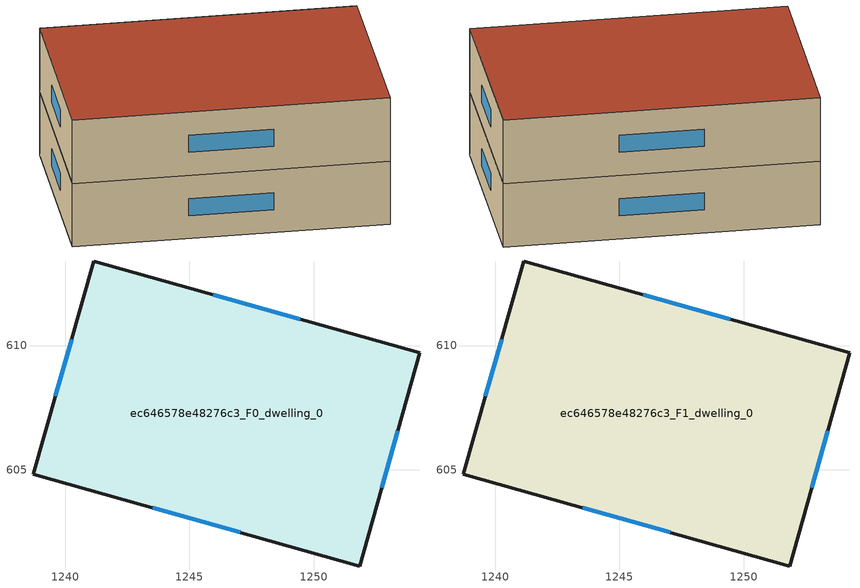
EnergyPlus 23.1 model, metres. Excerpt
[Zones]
ec646578e48276c3_F0_dwelling_0
 floor ground (EU_floor_Construction): 1254.28,609.71 1251.87,601.12 1238.71,604.81 1241.15,613.4 z0
 wall outside (EU_wall_Construction): 1254.28,609.71 1241.15,613.4 1238.71,604.81 1251.87,601.12 1254.28,609.71 z0:3
 window (EU_Window_Construction): 1249.47,611.06 1245.95,612.05 / 1252.75,604.27 1253.39,606.57 / 1243.53,603.46 1247.05,602.47 / 1240.25,610.26 1239.6,607.96 z1.1:1.9
ec646578e48276c3_F1_dwelling_0
 floor to ec646578e48276c3_F0_dwelling_0 (EU_floor_Construction): 1254.28,609.71 1251.87,601.12 1238.71,604.81 1241.15,613.4 z3
 wall outside (EU_wall_Construction): 1254.28,609.71 1241.15,613.4 1238.71,604.81 1251.87,601.12 1254.28,609.71 z3:6
 window (EU_Window_Construction): 1249.47,611.06 1245.95,612.05 / 1252.75,604.27 1253.39,606.57 / 1243.53,603.46 1247.05,602.47 / 1240.25,610.26 1239.6,607.96 z4.1:4.9
 roof outside (EU_roof_Construction): 1251.87,601.12 1254.28,609.71 1241.15,613.4 1238.71,604.81 z6
[Building]
EU S2 Campaign: North Axis=0; Terrain=City; Solar Distribution=FullExterior
[Site:Location]
Bologna: Latitude=44.5; Longitude=11.25; Time Zone=1; Elevation=37
[SizingPeriod:WeatherFileDays]
AnnualSizingPeriod: Begin Month=1; Begin Day of Month=1; End Month=12; End Day of Month=31; Day of Week for Start Day=Monday; Use Weather File Daylight Saving Period=No; Use Weather File Rain and Snow Indicators=No
[MATERIAL]
EU_InternalMass_Material: Roughness=MediumRough; Thickness=0.1; Conductivity=1; Density=1800; Specific Heat=900; Thermal Absorptance=0.9; Solar Absorptance=0.7; Visible Absorptance=0.7
[MATERIAL:NOMASS] Roughness=MediumRough; Thermal Absorptance=0.9; Solar Absorptance=0.7; Visible Absorptance=0.7
Name | Thermal Resistance
EU_wall_NoMass | 0.753012
EU_roof_NoMass | 0.675676
EU_floor_NoMass | 0.609756
[WINDOWMATERIAL:SIMPLEGLAZINGSYSTEM]
EU_Window_SimpleGlazing: UFactor=4.6; Solar Heat Gain Coefficient=0.85; Visible Transmittance=0.85
[CONSTRUCTION]
EU_wall_Construction: EU_wall_NoMass
EU_roof_Construction: EU_roof_NoMass
EU_floor_Construction: EU_floor_NoMass
EU_Window_Construction: EU_Window_SimpleGlazing
EU_InternalMass_Construction: EU_InternalMass_Material
[ZONE] Type=1; Multiplier=1; Ceiling Height=autocalculate; Volume=365.575; Floor Area=autocalculate; Part of Total Floor Area=Yes
ec646578e48276c3_F0_dwelling_0; ec646578e48276c3_F1_dwelling_0
[INTERNALMASS] Construction=EU_InternalMass_Construction; Surface Area=121.858
Name | Zone or ZoneList
ec646578e48276c3_F0_dwelling_0_EU_InternalMass | ec646578e48276c3_F0_dwelling_0
ec646578e48276c3_F1_dwelling_0_EU_InternalMass | ec646578e48276c3_F1_dwelling_0
[OTHEREQUIPMENT] Fuel Type=Electricity; Design Level Calculation Method=Watts/Area; Power per Zone Floor Area=1; Fraction Latent=0; Fraction Radiant=0; Fraction Lost=0; Carbon Dioxide Generation Rate=0; EndUse Subcategory=EU_Step8_InternalGains
Name | Zone or ZoneList or Space or SpaceList | Schedule
EU_Step8_InternalGain_ec646578e48276c3_F0_dwelling_0_f000 | ec646578e48276c3_F0_dwelling_0 | EU_Step8_GainSchedule_ec646578e48276c3_F0_dwelling_0_f000
EU_Step8_InternalGain_ec646578e48276c3_F1_dwelling_0_f000 | ec646578e48276c3_F1_dwelling_0 | EU_Step8_GainSchedule_ec646578e48276c3_F1_dwelling_0_f000
[ZONEVENTILATION:DESIGNFLOWRATE] Schedule=EU_AlwaysOn; Design Flow Rate Calculation Method=AirChanges/Hour; Air Changes per Hour=0.64; Ventilation Type=Natural; Fan Pressure Rise=0; Fan Total Efficiency=1; Constant Term Coefficient=1; Temperature Term Coefficient=0; Velocity Term Coefficient=0; Velocity Squared Term Coefficient=0; Minimum Indoor Temperature=-100; Maximum Indoor Temperature=100; Delta Temperature=-100; Minimum Outdoor Temperature=-100; Maximum Outdoor Temperature=100; Maximum Wind Speed=40
Name | Zone or ZoneList or Space or SpaceList
EU_ConstantAir_ec646578e48276c3_F0_dwelling_0 | ec646578e48276c3_F0_dwelling_0
EU_ConstantAir_ec646578e48276c3_F1_dwelling_0 | ec646578e48276c3_F1_dwelling_0
[HVACTEMPLATE:THERMOSTAT] Constant Heating Setpoint=20; Constant Cooling Setpoint=50
EU_HeatOnly_ec646578e48276c3_F0_dwelling_0; EU_HeatOnly_ec646578e48276c3_F1_dwelling_0
[HVACTEMPLATE:ZONE:IDEALLOADSAIRSYSTEM] System Availability Schedule=EU_AlwaysOn; Maximum Heating Supply Air Temperature=50; Minimum Cooling Supply Air Temperature=13; Maximum Heating Supply Air Humidity Ratio=0.0156; Minimum Cooling Supply Air Humidity Ratio=0.0077; Heating Limit=NoLimit; Cooling Limit=NoLimit; Heating Availability Schedule=EU_AlwaysOn; Cooling Availability Schedule=EU_CoolingOff; Dehumidification Control Type=ConstantSensibleHeatRatio; Cooling Sensible Heat Ratio=0.7; Dehumidification Setpoint=60; Humidification Control Type=None; Humidification Setpoint=30; Outdoor Air Method=None; Outdoor Air Flow Rate per Person=0.00944; Outdoor Air Flow Rate per Zone Floor Area=0; Outdoor Air Flow Rate per Zone=0; Demand Controlled Ventilation Type=None; Outdoor Air Economizer Type=NoEconomizer; Heat Recovery Type=None; Sensible Heat Recovery Effectiveness=0.7; Latent Heat Recovery Effectiveness=0.65
Name | Template Thermostat
ec646578e48276c3_F0_dwelling_0 | EU_HeatOnly_ec646578e48276c3_F0_dwelling_0
ec646578e48276c3_F1_dwelling_0 | EU_HeatOnly_ec646578e48276c3_F1_dwelling_0
[SIZING:ZONE] Zone Cooling Design Supply Air Temperature Input Method=SupplyAirTemperature; Zone Cooling Design Supply Air Temperature=13; Zone Heating Design Supply Air Temperature Input Method=SupplyAirTemperature; Zone Heating Design Supply Air Temperature=50; Zone Cooling Design Supply Air Humidity Ratio=0.008; Zone Heating Design Supply Air Humidity Ratio=0.008; Cooling Design Air Flow Method=DesignDay; Cooling Design Air Flow Rate=0; Cooling Minimum Air Flow per Zone Floor Area=0.000762; Cooling Minimum Air Flow=0; Cooling Minimum Air Flow Fraction=0.2; Heating Design Air Flow Method=DesignDay; Heating Design Air Flow Rate=0; Heating Maximum Air Flow per Zone Floor Area=0.002032; Heating Maximum Air Flow=0.141576; Heating Maximum Air Flow Fraction=0.3; Account for Dedicated Outdoor Air System=No; Dedicated Outdoor Air System Control Strategy=NeutralSupplyAir; Dedicated Outdoor Air Low Setpoint Temperature for Design=autosize; Dedicated Outdoor Air High Setpoint Temperature for Design=autosize; Zone Load Sizing Method=Sensible Load Only No Latent Load; Zone Latent Cooling Design Supply Air Humidity Ratio Input Method=HumidityRatioDifference; Zone Cooling Design Supply Air Humidity Ratio Difference=0.005; Zone Latent Heating Design Supply Air Humidity Ratio Input Method=HumidityRatioDifference; Zone Humidification Design Supply Air Humidity Ratio Difference=0.005
ec646578e48276c3_F0_dwelling_0; ec646578e48276c3_F1_dwelling_0
[SCHEDULE:CONSTANT]
Name | Hourly Value
EU_AlwaysOn | 1
EU_CoolingOff | 0
[SCHEDULE:FILE] Column Number=1; Rows to Skip at Top=0; Number of Hours of Data=8760; Column Separator=Comma; Interpolate to Timestep=No; Minutes per Item=60; Adjust Schedule for Daylight Savings=Yes
Name | File
EU_Step8_GainSchedule_ec646578e48276c3_F0_dwelling_0_f000 | ../../schedules/ec646578e48276c3/ec646578e48276c3_F0_dwelling_0_f000_gain.csv
EU_Step8_GainSchedule_ec646578e48276c3_F1_dwelling_0_f000 | ../../schedules/ec646578e48276c3/ec646578e48276c3_F1_dwelling_0_f000_gain.csv
